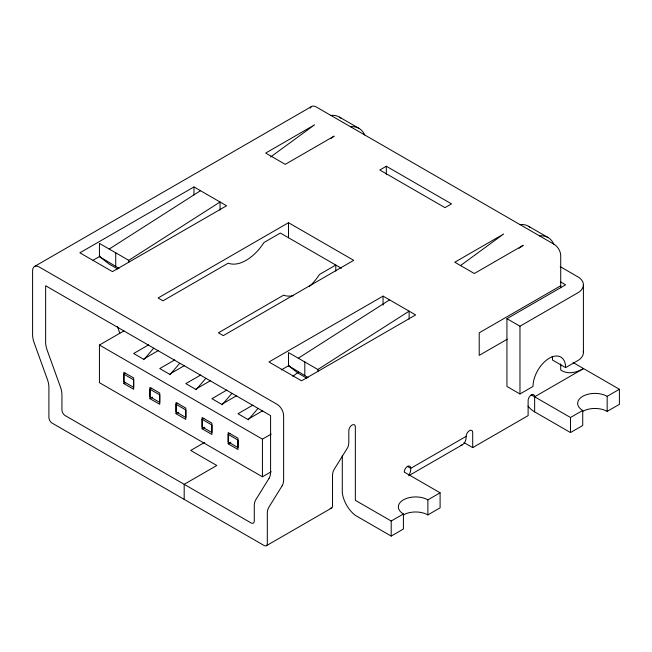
<?xml version="1.0" encoding="UTF-8"?>
<svg xmlns="http://www.w3.org/2000/svg" width="652" height="652" viewBox="0 0 652 652"><rect width="100%" height="100%" fill="white"/><g stroke="black" fill="none" stroke-linecap="round" stroke-linejoin="round"><path stroke-width="0.98" d="M123.913 374.175L123.88 381.689L133.66 387.386L133.693 379.88L123.913 374.175L125.591 373.205M149.993 389.236L149.96 396.742L159.74 402.447L159.773 394.933L149.993 389.236L151.671 388.266M176.073 404.289L176.04 411.803L185.82 417.5L185.853 409.994L176.073 404.289L177.751 403.319M202.153 419.35L202.12 426.856L211.9 432.561L211.933 425.047L202.153 419.35L203.831 418.38M228.233 434.403L228.2 441.917L237.98 447.614L238.013 440.108L228.233 434.403L229.911 433.433M143.872 359.643L153.611 348.282M169.952 374.696L179.691 363.343M196.032 389.757L205.771 378.396M222.112 404.81L231.851 393.458M248.192 419.872L257.931 408.511M270.58 157.01L314.59 124.825L265.69 153.057L285.25 164.353L334.15 136.121L330.89 138.501M460.475 265.584L503.67 233.995L454.77 262.226L474.33 273.514L523.23 245.282L519.155 248.265M109.21 249.048L200.49 190.702M128.77 262.348L128.77 260.344L220.05 201.998L220.05 210.025M298.29 358.217L389.57 299.871M317.85 371.518L317.85 369.505L409.13 311.159L409.13 319.195M34.507 266.472L311.607 106.488M193.97 186.937L79.87 252.813L112.47 271.631L226.57 205.763L193.97 186.937L193.97 194.972M93.032 260.27L100.058 256.22M293.555 295.609A39.479 22.796 -60 0 1 283.62 295.16L218.42 332.805L223.31 335.625L353.71 260.344L288.51 222.699L158.11 297.988L163 300.808L228.2 263.163A39.479 22.796 -60 0 0 264.06 242.462L280.36 233.049L341.371 268.282M386.31 166.236L379.79 170.001L444.99 207.646L451.51 203.88L386.31 166.236L386.31 174.263M271.208 471.722L262.43 476.791L99.43 382.683L99.43 345.038L124.002 330.849M148.656 344.851L133.66 353.506L143.44 359.154L158.436 350.499M123.88 383.62L133.66 389.268L133.66 377.981L123.88 372.333L123.88 383.62L125.64 382.61M174.736 359.912L159.74 368.567L169.52 374.215L184.516 365.552M149.96 398.682L159.74 404.33L159.74 393.034L149.96 387.386L149.96 398.682L152.601 397.158M200.816 374.965L185.82 383.62L195.6 389.268L210.596 380.613M176.04 413.735L185.82 419.383L185.82 408.095L176.04 402.447L176.04 413.735L178.681 412.211M383.05 296.106L268.95 361.974L301.55 380.801L415.65 314.924L383.05 296.106L383.05 305.136M226.896 390.026L211.9 398.682L221.68 404.33L236.676 395.666M281.24 369.945L289.138 365.381M202.12 428.796L211.9 434.444L211.9 423.148L202.12 417.5L202.12 428.796L204.761 427.272M252.976 405.079L237.98 413.735L247.76 419.383L262.756 410.727M204.622 442.406L190.71 450.442L216.79 465.495L184.19 484.322L184.19 499.375M228.2 443.849L237.98 449.497L237.98 438.209L228.2 432.561L228.2 443.849L230.841 442.325M99.43 345.038L262.43 439.146L271.208 434.077M560.72 285.755L479.22 332.805L479.22 355.389L507.264 339.203M583.271 351.208A20.245 11.687 0 0 1 578.65 360.1L565.61 367.622A23.048 13.309 -60 0 0 549.31 358.217A23.048 13.309 -60 0 0 533.01 386.449L519.97 393.979L506.93 386.449L506.93 318.689L565.61 284.81L560.345 281.77M506.93 318.689L519.97 326.22L578.65 292.34A20.245 11.687 0 0 0 578.65 277.279L560.215 266.644M266.366 545.716L331.566 508.071M464.004 442.602L472.7 447.614L472.7 432.561A4.613 2.665 -60 0 0 469.44 430.679A4.613 2.665 -60 0 0 466.18 436.327L410.76 468.323A18.443 10.644 60 0 1 409.016 474.843M582.725 411.388A17.286 9.984 0 0 1 607.175 411.388L619.4 404.33L619.4 389.268L607.175 396.326A17.286 9.984 0 0 0 582.725 396.326A17.286 9.984 0 0 0 582.725 410.442L582.725 425.503L570.5 432.561L534.64 411.86L534.64 396.799L583.54 368.567A43.203 24.947 -60 0 1 560.72 369.92L560.72 363.865M408.698 475.748L462.358 444.77M472.7 447.614L528.12 415.617L528.12 400.564A4.613 2.665 -60 0 1 531.38 394.916A4.613 2.665 -60 0 1 534.64 396.799M330.108 508.201A4.613 2.665 60 0 0 332.52 505.96L332.52 475.846A18.655 10.774 60 0 1 334.036 469.627L347.304 448.193A18.655 10.774 60 0 0 348.82 441.966L348.82 430.679A4.613 2.665 -60 0 1 352.08 425.031A4.613 2.665 -60 0 1 355.34 426.913L355.34 500.32L391.2 521.021L403.425 513.963A17.286 9.984 0 0 1 403.425 499.848A17.286 9.984 0 0 1 427.875 499.848L440.1 492.79L440.1 507.843L427.875 514.901A17.286 9.984 0 0 0 403.425 514.901M531.16 394.794L570.5 417.5L582.725 410.442M342.3 455.585L342.3 492.79A22.135 12.779 60 0 0 355.34 515.373L391.2 536.083L403.425 529.016L403.425 513.963M339.456 117.107L359.016 128.395M528.536 226.268L548.096 237.564M573.108 362.545L619.4 389.268M565.61 367.622L552.57 360.1A23.048 13.309 -60 0 0 552.211 356.383M128.77 260.344L99.43 243.4L99.43 256.578L109.21 264.109L117.71 269.015M317.85 369.505L288.51 352.569L288.51 365.739L298.29 373.27L306.79 378.184M99.43 256.578L118.99 268.339M288.51 365.739L308.07 377.508M407.28 466.31L410.76 468.323A4.613 2.665 -60 0 0 407.5 466.441A4.613 2.665 -60 0 0 404.24 472.089L440.1 492.79M117.458 326.685L119.838 333.278M607.175 396.326L607.175 411.388M583.41 284.81L583.41 352.569M570.5 417.5L570.5 432.561M560.72 287.719L560.72 255.641A9.218 5.322 60 0 0 554.2 244.345L316.22 106.944A9.218 5.322 60 0 0 310.197 108.118M519.97 326.22L519.97 393.979M427.875 499.848L427.875 514.901M391.2 521.021L391.2 536.083M335.78 271.069L335.78 265.046L319.48 274.459A39.479 22.796 -60 0 1 309.235 286.652M304.81 361.974L304.81 375.153M288.51 222.699L288.51 237.76M262.43 439.146L262.43 476.791M115.73 252.813L115.73 265.992M292.789 376.326A187.295 108.134 -60 0 1 298.42 372.219M466.18 436.327A18.443 10.644 60 0 1 461.078 445.324M534.64 411.86A17.946 10.359 60 0 1 528.047 406.155M330.89 115.42A37.457 21.63 -60 0 1 341.2 118.322M539.53 235.877A37.457 21.63 -60 0 1 553.817 244.174M519.97 224.581A37.457 21.63 -60 0 1 530.28 227.491M350.45 126.708A37.457 21.63 -60 0 1 364.737 135.005M269.064 478.307L255.796 499.742A18.655 10.774 60 0 0 254.28 505.96L254.28 521.021A4.613 2.665 60 0 1 251.02 522.904L65.2 415.617A4.613 2.665 60 0 1 61.94 409.978L61.94 394.916A18.655 10.774 60 0 0 60.424 386.946L47.156 350.189A18.655 10.774 60 0 1 45.64 342.218L45.64 285.755L270.58 415.617L270.58 472.081A18.655 10.774 60 0 1 269.064 478.307M282.104 485.83L268.836 507.272A18.655 10.774 60 0 0 267.32 513.491L267.32 543.605A4.613 2.665 60 0 1 264.06 545.488L52.16 423.148A4.613 2.665 60 0 1 48.9 417.5L48.9 387.386A18.655 10.774 60 0 0 47.384 379.415L34.116 342.659A18.655 10.774 60 0 1 32.6 334.688L32.6 270.694A9.218 5.322 60 0 1 39.12 266.929L277.1 404.33A9.218 5.322 60 0 1 283.62 415.617L283.62 479.611A18.655 10.774 60 0 1 282.104 485.83"/></g></svg>
